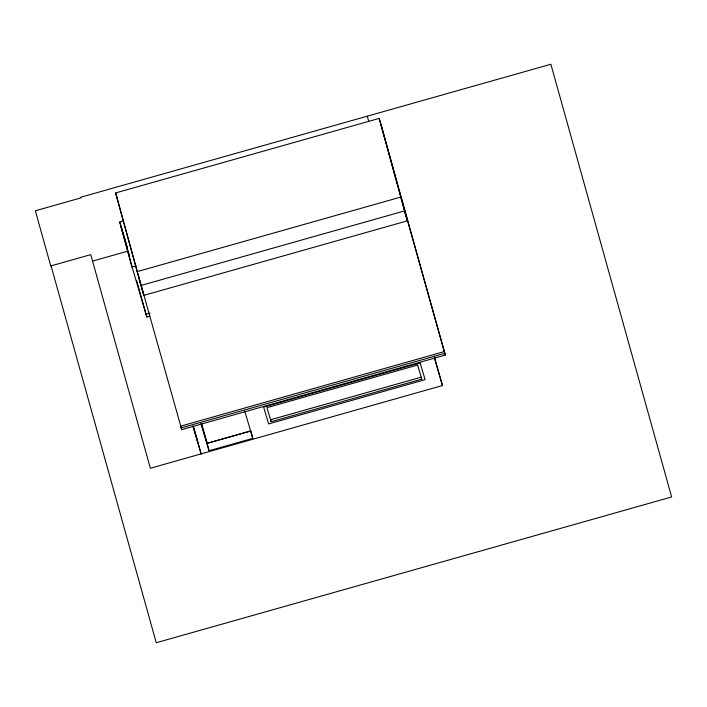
<?xml version="1.0" encoding="UTF-8"?>
<svg xmlns="http://www.w3.org/2000/svg" width="707" height="707" viewBox="0 0 707 707"><rect width="100%" height="100%" fill="white"/><g stroke="black" fill="none" stroke-linecap="round" stroke-linejoin="round"><path stroke-width="1.06" d="M381.082 124.759L407.4 220.823L143.821 295.376L140.967 285.469L115.612 192.958L379.199 118.405L445.313 355.091L181.734 429.635L180.7 426.135L444.279 351.582L445.313 355.091M135.991 265.85L132.015 266.972L119.704 221.954L123.681 220.831M92.555 261.113L128.515 250.941M137.167 271.629L400.754 197.076M140.967 285.469L404.545 210.916L407.4 220.823M146.031 314.297L150.008 313.174M126.12 243.818L120.924 226.258L131.909 266.415L146.853 317.054L149.831 316.206M181.213 427.885L444.8 353.332L401.223 198.278M417.59 365.042L266.963 407.647L271.135 421.726L421.761 379.129L421.213 377.176L270.587 419.772L271.135 421.726M205.914 439.701L207.195 443.342L250.87 430.987M201.318 424.191L206.983 443.307L250.72 430.943L252.788 438.358L209.06 450.73L200.965 423.413M434.46 356.858L442.458 385.536L150.37 468.255L90.752 254.644L50.745 265.956L35.35 210.792L80.89 197.907L80.704 197.235L550.877 64.257L671.65 496.968L156.256 642.743L51.063 265.867M434.46 358.529L442.458 385.536M417.342 364.096L421.761 379.129M244.702 411.05L252.788 438.358M193.108 426.365L197.739 442.016M192.852 425.95L201.106 453.806M115.612 192.958L117.503 199.312M119.704 221.954L127.516 248.351M126.73 245.877L127.649 248.979M128.877 253.106L129.788 256.208M138.475 275.836L181.734 429.635M367.278 116.178L368.754 121.454M201.698 423.864L207.195 443.342M206.983 443.307L209.06 450.73M193.683 427.222L201.133 453.894M136.637 280.449L146.853 317.054M379.199 118.405L405.977 215.874M116.558 196.131L143.821 295.376M420.117 362.85L263.623 407.108L268.607 423.926L425.101 379.668L420.117 362.85"/></g></svg>
